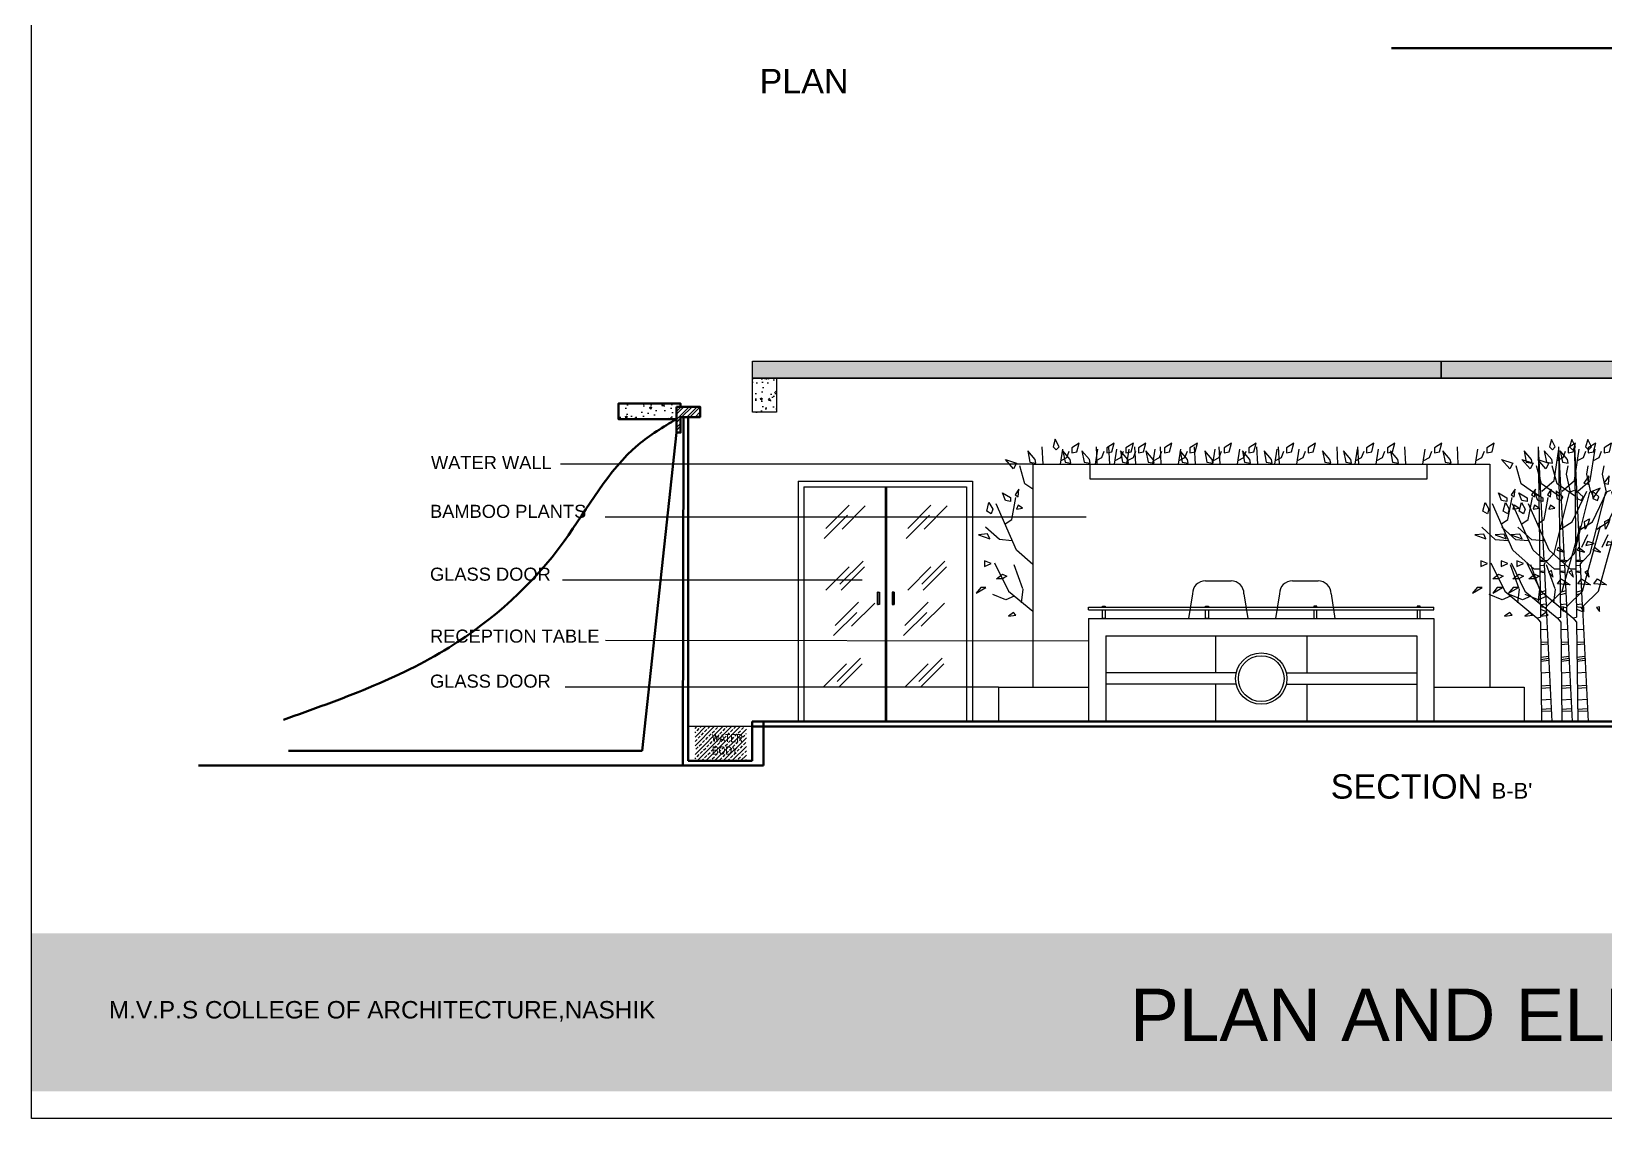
# Model space of a CAD drawing. Header units: millimetres. Extents: x 1521 to 3683, y 1649 to 3322.
# Drawn here: x 1699.04 to 1717.1, y 1649.44 to 1661.91 of the extents above; entities that cross this region are included whole.
import ezdxf

# ---------------------------------------------------------------- set-up
doc = ezdxf.new("R2010")
doc.units = ezdxf.units.MM
doc.header["$LTSCALE"] = 0.1
doc.layers.add('BRICKS', color=70, linetype='Continuous', lineweight=25)
doc.layers.add('WALL', color=7, linetype='Continuous', lineweight=50)
doc.layers.add('FURNITURE', color=34, linetype='Continuous')
doc.styles.add('style3', font='simplex.shx')
doc.styles.add('WORKING', font='ARIALN.TTF')
pattern_1 = [(50, (-55.9368, 93.5878), (0.23684007, -0.020720811), [0.024765, -0.272415]), (355, (-55.9368, 93.5878), (-0.045815674, 0.248373636), [0.019812, -0.217932]), (100.451, (-55.91706, 93.58608), (0.191025252, 0.227651694), [0.021047, -0.231517]), (46.1842, (-55.9368, 93.65385), (0.352402753, -0.054655026), [0.0371475, -0.4086225]), (96.6356, (-55.90743, 93.6493), (0.308625505, 0.321653223), [0.0315705, -0.3472755]), (351.184, (-55.9368, 93.65385), (0.30862599, 0.321652653), [0.029718, -0.326898]), (21, (-55.90378, 93.63734), (0.197099344, -0.132945174), [0.024765, -0.272415]), (326, (-55.90378, 93.63734), (0.080342637, 0.239444356), [0.019812, -0.217932]), (71.4514, (-55.88735, 93.62626), (0.277441438, 0.106499715), [0.021047, -0.231517]), (37.5, (-55.9368, 93.587806), (0.0040151842, 0.1099215505), [0, -0.2152904, 0, -0.221234, 0, -0.2187575]), (7.5, (-55.9368, 93.5878), (0.086865561, 0.130234747), [0, -0.1261364, 0, -0.2103374, 0, -0.0833755]), (327.5, (-56.01043, 93.58781), (0.1762677737, -0.0074473672), [0, -0.08255, 0, -0.257556, 0, -0.341757]), (317.5, (-56.04345, 93.5878), (0.192567936, 0.033054438), [0, -0.107315, 0, -0.1710436, 0, -0.242697])]

# ---------------------------------------------------------------- blocks, each defined once
blk = doc.blocks.new('A$C3F6A36EA')
h = blk.add_hatch(color=10)
h.set_gradient(color1=(22, 110, 12), color2=(129, 189, 10), tint=0.46)
h.paths.add_polyline_path([(-44.213, -3.153), (-3.313, -3.153), (-3.313, -4.965), (-44.213, -4.965)])
at = {"color": 0}
blk.add_lwpolyline([(-44.213, 22.5), (-3.313, 22.5), (-3.313, -5.276), (-44.213, -5.276)], close=True, dxfattribs=at)
at = {"insert": (-43.325, -3.928), "char_height": 0.2, "width": 22.63115, "attachment_point": 1}
blk.add_mtext('{\\f@Arial Unicode MS|b0|i0|c0|p34;\\C255;\\c16777215;M.V.P.S COLLEGE OF ARCHITECTURE,NASHIK}', dxfattribs=at)
blk = doc.blocks.new('A$C66BB428B')
at = {"color": 3}
for p, q in [((-4.425175, 28.764875), (-4.0531, -1.002575)), ((-4.425175, 28.764875), (-3.4365, 8.991275)), ((-1.6602, 22.873975), (-0.79755, 28.40375)), ((-0.078625, 26.92915), (0.3527, 28.0351)), ((-7.411375, 22.321), (-8.274075, 25.454525)), ((-1.0851, 26.376175), (-0.078625, 26.92915)), ((0.496475, 23.979925), (0.784025, 25.454525)), ((-4.24825, 20.109075), (-7.411375, 22.321)), ((-3.8169, 21.0307), (-1.6602, 22.873975)), ((1.215375, 20.846375), (0.496475, 23.979925)), ((-9.71185, 16.0539), (-8.99295, 19.92475)), ((-1.6602, 10.155475), (1.0716, 20.846375)), ((1.0716, 20.846375), (1.934275, 21.215025)), ((1.502925, 15.685275), (4.09095, 21.0307)), ((-8.8492, 10.70845), (-12.443675, 18.8188)), ((-11.86855, 12.551725), (-14.3128, 14.763625)), ((-10.8621, 15.3166), (-9.71185, 16.0539)), ((-0.509975, 14.394975), (1.502925, 15.685275)), ((-0.222425, 3.51975), (2.940725, 14.94795)), ((-9.71185, 12.3674), (-11.86855, 12.551725)), ((3.228275, 11.261425), (4.234725, 13.47335)), ((-12.731225, 8.49655), (-10.286975, 3.51975)), ((-5.110925, 7.3906), (-8.8492, 10.70845)), ((-4.125325, 8.96035), (-3.594375, 8.96035)), ((-4.125325, 8.803275), (-3.431025, 8.750925)), ((-3.594375, 8.96035), (-3.431025, 9.065075)), ((-3.264725, 8.90045), (-3.441325, 8.991025)), ((-3.431025, 8.750925), (-3.185975, 8.85565)), ((-3.397175, 8.2099), (-3.132275, 8.62875)), ((-2.885025, 8.855175), (-3.264725, 8.90045)), ((-3.123425, 8.62875), (-2.885025, 8.855175)), ((-2.8786, 8.868375), (-1.6602, 10.155475)), ((-7.759375, 3.94075), (-9.280525, 8.1279)), ((-4.104475, 7.3906), (-5.110925, 7.3906)), ((-4.16615, 8.070275), (-3.431025, 8.0179)), ((-4.125325, 6.9184), (-3.3085, 6.813675)), ((-4.084475, 7.127825), (-3.34935, 7.0231)), ((-3.39745, 8.210325), (-3.03955, 1.052475)), ((-10.718325, 2.045125), (-13.0188, 2.96675)), ((-10.286975, 3.51975), (-4.679575, -1.088425)), ((-7.9865, 1.49215), (-7.69895, 3.8884)), ((-4.084475, 3.35805), (-3.14515, 3.6722)), ((-4.043625, 2.939175), (-3.14515, 3.200975)), ((-2.906125, 0.93935), (-0.222425, 3.51975)), ((-9.260925, 2.650475), (-10.718325, 2.045125)), ((-4.084475, 1.211375), (-3.063475, 1.3161)), ((-4.084475, 0.844875), (-3.022625, 0.6878)), ((-4.043625, 0.37365), (-3.022625, 0.00715)), ((-3.04085, 1.03165), (-2.9275, 0.94865)), ((-3.0146, 0.553175), (-2.025175, -19.235125)), ((-3.00845, 0.554325), (-2.9275, 0.94865)), ((-4.67595, -1.0853), (-4.04455, -1.002275)), ((-4.65975, -1.10605), (-4.028375, -1.894725)), ((-4.04195, -1.8949), (-3.825175, -19.235125)), ((-4.01545, -5.344675), (-2.715575, -5.28515)), ((-3.969025, -3.08305), (-2.85485, -3.142575)), ((-4.01545, -5.761275), (-2.715575, -5.64225)), ((-3.969025, -8.379975), (-2.5763, -8.141925)), ((-3.9226, -7.963375), (-2.622725, -7.844325)), ((-3.9226, -8.67755), (-2.622725, -8.499025)), ((-3.876175, -10.7011), (-2.437025, -10.641575)), ((-3.9226, -13.022225), (-2.344175, -12.9032)), ((-3.9226, -13.438825), (-2.29775, -13.3198)), ((-3.876175, -15.462375), (-2.2049, -15.34335)), ((-3.82975, -17.0693), (-2.2049, -16.950275)), ((-3.82975, -17.4264), (-2.065625, -17.3669)), ((-3.825175, -19.235125), (-2.025175, -19.235125))]:
    blk.add_line(p, q, dxfattribs=at)
for points in [[(-6.911825, 28.08775), (-6.5206, 26.0815), (-5.4773, 25.9143), (-5.6077, 26.58305)], [(-2.086575, 30.094025), (-2.4778, 28.756525), (-1.956175, 28.25495), (-1.434525, 28.756525)], [(0.782475, 28.589325), (0.782475, 27.753375), (1.695375, 27.920575), (2.0866, 29.425275)], [(-8.868, 25.9143), (-9.38965, 24.911175), (-10.8242, 26.58305)], [(3.52115, 22.403325), (4.303625, 22.23615), (4.434025, 23.74085)], [(-9.9113, 19.22675), (-10.8242, 19.393925), (-11.345825, 20.73145), (-9.9113, 19.8955)], [(-9.128825, 20.39705), (-8.607175, 20.0627), (-8.476775, 21.4002)], [(-1.3041, 21.065825), (-1.1737, 19.7283), (-0.391225, 19.393925), (-0.1304, 20.0627)], [(4.825275, 20.898625), (5.2165, 19.8955), (6.3902, 21.5674)], [(-13.302025, 17.053275), (-14.0845, 17.55485), (-13.69325, 19.05955), (-13.0412, 17.889225)], [(-8.607175, 18.557975), (-8.868, 17.889225), (-7.824725, 18.056425)], [(3.78195, 14.37825), (3.65155, 15.715775), (4.564425, 16.21735), (4.303625, 15.381375)], [(-13.56285, 12.706375), (-13.954075, 13.5423), (-15.519025, 13.375125)], [(-0.912875, 11.20165), (-1.1737, 10.7001), (0.130425, 10.365725)], [(4.1732, 12.2048), (3.912375, 11.536025), (5.346925, 11.870425)], [(-13.302025, 8.35945), (-14.475725, 8.861025), (-14.475725, 7.857875)], [(-12.389125, 5.684425), (-11.345825, 6.520375), (-10.56335, 6.185975), (-11.345825, 5.684425)], [(-2.086575, 7.189125), (-2.608225, 6.85475), (-1.82575, 6.0188)], [(-1.043275, 4.848475), (-0.391225, 5.684425), (1.173725, 4.681275)], [(-14.2149, 4.1797), (-15.127775, 4.1797), (-15.91025, 3.176575)], [(0, 0.835925), (-0.521625, 0.66875), (0, 0)], [(-8.998425, -0.668775), (-9.38965, -0.1672), (-10.30255, -0.83595)]]:
    blk.add_lwpolyline(points, close=True, dxfattribs=at)

msp = doc.modelspace()

# ---------------------------------------------------------------- hatches: boundary and pattern name
h = msp.add_hatch()
h.set_pattern_fill('AR-CONC', color=256, scale=0.0013, style=0)
h.set_pattern_definition(pattern_1)
h.paths.add_polyline_path([(1707.3113, 1658.1309), (1715.2162, 1658.1309), (1715.2162, 1657.934), (1707.3113, 1657.934)])
h = msp.add_hatch()
h.set_pattern_fill('AR-CONC', color=256, scale=0.0013, style=0)
h.set_pattern_definition(pattern_1)
h.paths.add_polyline_path([(1715.2162, 1658.1309), (1722.6044, 1658.1309), (1722.6044, 1657.934), (1715.2162, 1657.934)])
h = msp.add_hatch()
h.set_pattern_fill('AR-CONC', color=256, scale=0.0013, style=0)
h.set_pattern_definition(pattern_1)
h.paths.add_polyline_path([(1707.3113, 1657.934), (1707.5885, 1657.934), (1707.5885, 1657.5437), (1707.3113, 1657.5437)])
h = msp.add_hatch()
h.set_pattern_fill('AR-CONC', color=256, scale=0.0013, style=0)
h.set_pattern_definition([(50, (-3.29906, -0.13573), (0.23684007, -0.020720811), [0.024765, -0.272415]), (355, (-3.29906, -0.13573), (-0.045815674, 0.248373636), [0.019812, -0.217932]), (100.451, (-3.27933, -0.13745), (0.191025252, 0.227651694), [0.021047, -0.231517]), (46.1842, (-3.29906, -0.0697), (0.352402753, -0.054655026), [0.0371475, -0.4086225]), (96.6356, (-3.2697, -0.07424), (0.308625505, 0.321653223), [0.0315705, -0.3472755]), (351.184, (-3.29906, -0.0697), (0.30862599, 0.321652653), [0.029718, -0.326898]), (21, (-3.26604, -0.0862), (0.197099344, -0.132945174), [0.024765, -0.272415]), (326, (-3.26604, -0.0862), (0.080342637, 0.239444356), [0.019812, -0.217932]), (71.4514, (-3.24962, -0.09728), (0.277441438, 0.106499715), [0.021047, -0.231517]), (37.5, (-3.29906, -0.13573), (0.0040151842, 0.1099215505), [0, -0.2152904, 0, -0.221234, 0, -0.2187575]), (7.5, (-3.29906, -0.13573), (0.086865561, 0.130234747), [0, -0.1261364, 0, -0.2103374, 0, -0.0833755]), (327.5, (-3.3727, -0.13573), (0.1762677737, -0.0074473672), [0, -0.08255, 0, -0.257556, 0, -0.341757]), (317.5, (-3.40572, -0.13573), (0.192567936, 0.033054438), [0, -0.107315, 0, -0.1710436, 0, -0.242697])])
edge = h.paths.add_edge_path()
edge.add_line((1706.4399, 1657.4667), (1705.7744, 1657.4667))
edge.add_line((1705.7744, 1657.4667), (1705.7744, 1657.6437))
edge.add_line((1705.7744, 1657.6437), (1706.4875, 1657.6437))
edge.add_line((1706.4875, 1657.6437), (1706.4875, 1657.6077))
h = msp.add_hatch()
h.set_pattern_fill('STEEL', color=256, scale=0.020676, style=0)
h.set_pattern_definition([(45, (-3.29906, -0.13573), (-0.0464185847, 0.0464185847), []), (45, (-3.29906, -0.102904), (-0.0464185847, 0.0464185847), [])])
h.paths.add_polyline_path([(1706.4399, 1657.6077), (1706.7119, 1657.6077), (1706.7119, 1657.4892), (1706.4875, 1657.4888), (1706.4875, 1657.3116), (1706.4399, 1657.3116)])
at = {"layer": 'BRICKS'}
h = msp.add_hatch(dxfattribs=at)
h.set_pattern_fill('ANSI33', color=4, scale=0.28125, style=0)
h.set_pattern_definition([(45, (1561.982984, 1614.550836), (-0.049718446, 0.049718446), []), (45, (1562.0327, 1614.550836), (-0.049718446, 0.049718446), [0.03515625, -0.017578125])])
h.paths.add_polyline_path([(1707.2422, 1653.5436), (1707.2422, 1653.9373), (1706.6536, 1653.9373), (1706.6536, 1653.5436)])
h.paths.add_polyline_path([(1706.7579, 1653.8661), (1707.1899, 1653.8661), (1707.1899, 1653.5989), (1706.7579, 1653.5989)], flags=24)

# ---------------------------------------------------------------- linework, layer by layer
for p, q in [((1707.3113, 1658.1309), (1722.6044, 1658.1309)), ((1707.3113, 1657.934), (1722.6044, 1657.934)), ((1710.528, 1656.9497), (1715.7731, 1656.9497)), ((1710.528, 1656.9497), (1710.528, 1654.3903)), ((1715.7731, 1656.9497), (1715.7731, 1654.3903)), ((1707.8362, 1656.7528), (1709.8358, 1656.7528)), ((1707.8362, 1656.7528), (1707.8362, 1653.9965)), ((1707.9018, 1656.6872), (1709.7702, 1656.6872)), ((1707.9018, 1656.6872), (1707.9018, 1653.9965)), ((1708.836, 1656.6872), (1708.836, 1653.9965)), ((1708.8497, 1656.6872), (1708.8497, 1653.9965)), ((1709.7702, 1656.6872), (1709.7702, 1653.9965)), ((1709.8358, 1656.7528), (1709.8358, 1653.9965)), ((1711.1688, 1655.309), (1715.1323, 1655.309)), ((1711.1688, 1655.2762), (1711.1688, 1655.309)), ((1711.1688, 1655.2762), (1715.1323, 1655.2762)), ((1715.1323, 1655.2762), (1715.1323, 1655.309)), ((1711.1688, 1655.1778), (1715.1323, 1655.1778)), ((1711.1688, 1655.1778), (1711.1688, 1653.9965)), ((1715.1323, 1655.1778), (1715.1323, 1653.9965)), ((1711.3657, 1654.9809), (1714.9354, 1654.9809)), ((1711.3657, 1654.9809), (1711.3657, 1653.9965)), ((1712.6255, 1654.9809), (1712.6255, 1654.5544)), ((1713.6755, 1654.9809), (1713.6755, 1654.5544)), ((1714.9354, 1654.9809), (1714.9354, 1653.9965)), ((1712.8626, 1654.5544), (1711.3657, 1654.5544)), ((1713.4385, 1654.5544), (1714.9354, 1654.5544)), ((1710.1342, 1654.3903), (1711.1688, 1654.3903)), ((1710.1342, 1654.3903), (1710.1342, 1653.9965)), ((1712.8626, 1654.4231), (1711.3657, 1654.4231)), ((1712.6255, 1654.4231), (1712.6255, 1653.9965)), ((1713.4385, 1654.4231), (1714.9354, 1654.4231)), ((1713.6755, 1654.4231), (1713.6755, 1653.9965)), ((1715.1323, 1654.3903), (1716.1669, 1654.3903)), ((1716.1669, 1654.3903), (1716.1669, 1653.9965)), ((1707.3095, 1653.9965), (1722.9981, 1653.9965)), ((1710.6736, 1653.9965), (1710.7918, 1653.9965))]:
    msp.add_line(p, q)
at = {"color": 3}
for p, q in [((1710.6343, 1657.1465), (1710.6441, 1656.9497)), ((1710.8453, 1656.9497), (1710.8723, 1657.1228)), ((1710.8535, 1656.9898), (1710.9195, 1657.0261)), ((1710.9195, 1657.0261), (1710.9478, 1657.0986)), ((1711.2475, 1656.9497), (1711.2745, 1657.1228)), ((1711.2556, 1656.9898), (1711.3217, 1657.0261)), ((1711.2559, 1657.1465), (1711.2657, 1656.9497)), ((1711.3217, 1657.0261), (1711.35, 1657.0986)), ((1711.3986, 1657.1465), (1711.4085, 1656.9497)), ((1711.4669, 1656.9497), (1711.4939, 1657.1228)), ((1711.4751, 1656.9898), (1711.5411, 1657.0261)), ((1711.5411, 1657.0261), (1711.5694, 1657.0986)), ((1711.6097, 1656.9497), (1711.6367, 1657.1228)), ((1711.6178, 1656.9898), (1711.6839, 1657.0261)), ((1711.6839, 1657.0261), (1711.7122, 1657.0986)), ((1711.6972, 1657.1465), (1711.707, 1656.9497)), ((1711.9082, 1656.9497), (1711.9353, 1657.1228)), ((1711.9164, 1656.9898), (1711.9824, 1657.0261)), ((1711.9824, 1657.0261), (1712.0107, 1657.0986)), ((1711.99, 1657.1465), (1711.9999, 1656.9497)), ((1712.2011, 1656.9497), (1712.2281, 1657.1228)), ((1712.2092, 1656.9898), (1712.2753, 1657.0261)), ((1712.2753, 1657.0261), (1712.3036, 1657.0986)), ((1712.3824, 1657.1465), (1712.3923, 1656.9497)), ((1712.5935, 1656.9497), (1712.6205, 1657.1228)), ((1712.6016, 1656.9898), (1712.6677, 1657.0261)), ((1712.6655, 1657.1465), (1712.6753, 1656.9497)), ((1712.6677, 1657.0261), (1712.696, 1657.0986)), ((1712.8765, 1656.9497), (1712.9035, 1657.1228)), ((1712.8847, 1656.9898), (1712.9507, 1657.0261)), ((1712.9507, 1657.0261), (1712.979, 1657.0986)), ((1713.097, 1657.1465), (1713.1069, 1656.9497)), ((1713.3081, 1656.9497), (1713.3351, 1657.1228)), ((1713.3162, 1656.9898), (1713.3823, 1657.0261)), ((1713.3466, 1657.1465), (1713.3565, 1656.9497)), ((1713.3823, 1657.0261), (1713.4106, 1657.0986)), ((1713.5577, 1656.9497), (1713.5847, 1657.1228)), ((1713.5658, 1656.9898), (1713.6319, 1657.0261)), ((1713.6319, 1657.0261), (1713.6602, 1657.0986)), ((1714.0172, 1657.1465), (1714.027, 1656.9497)), ((1714.2282, 1656.9497), (1714.2552, 1657.1228)), ((1714.2364, 1656.9898), (1714.3024, 1657.0261)), ((1714.257, 1657.1465), (1714.2668, 1656.9497)), ((1714.3024, 1657.0261), (1714.3307, 1657.0986)), ((1714.4681, 1656.9497), (1714.4951, 1657.1228)), ((1714.4762, 1656.9898), (1714.5422, 1657.0261)), ((1714.5422, 1657.0261), (1714.5706, 1657.0986)), ((1714.7954, 1657.1465), (1714.8052, 1656.9497)), ((1715.0064, 1656.9497), (1715.0335, 1657.1228)), ((1715.0146, 1656.9898), (1715.0806, 1657.0261)), ((1715.0806, 1657.0261), (1715.1089, 1657.0986)), ((1715.3974, 1657.1465), (1715.4073, 1656.9497)), ((1715.6085, 1656.9497), (1715.6355, 1657.1228)), ((1715.6166, 1656.9898), (1715.6827, 1657.0261)), ((1715.6827, 1657.0261), (1715.711, 1657.0986)), ((1710.4383, 1656.7237), (1710.3817, 1656.9293)), ((1710.528, 1656.6609), (1710.4383, 1656.7237)), ((1710.3439, 1655.9616), (1710.108, 1656.4938)), ((1710.2873, 1656.3124), (1710.3345, 1656.5664)), ((1710.2118, 1656.264), (1710.2873, 1656.3124)), ((1710.1458, 1656.0826), (1709.9854, 1656.2277)), ((1710.2873, 1656.0705), (1710.1458, 1656.0826)), ((1710.528, 1655.7982), (1710.3439, 1655.9616)), ((1710.0892, 1655.8164), (1710.2496, 1655.4898)), ((1710.4155, 1655.5175), (1710.3156, 1655.7922)), ((1710.2213, 1655.3931), (1710.0703, 1655.4535)), ((1710.3169, 1655.4328), (1710.2213, 1655.3931)), ((1710.2496, 1655.4898), (1710.528, 1655.261)), ((1710.4005, 1655.3568), (1710.4194, 1655.514))]:
    msp.add_line(p, q, dxfattribs=at)
at = {"color": 9}
for p, q in [((1710.528, 1656.9497), (1705.1106, 1656.9497)), ((1711.1419, 1656.3411), (1705.623, 1656.3411)), ((1708.1365, 1656.0969), (1708.4032, 1656.3633)), ((1708.1543, 1656.2123), (1708.4209, 1656.4787)), ((1708.3409, 1656.2035), (1708.6076, 1656.4698)), ((1709.0765, 1656.0969), (1709.3432, 1656.3633)), ((1709.0943, 1656.2123), (1709.3609, 1656.4787)), ((1709.2809, 1656.2035), (1709.5476, 1656.4698)), ((1708.1543, 1655.5048), (1708.4209, 1655.7711)), ((1708.3143, 1655.5704), (1708.5809, 1655.8367)), ((1708.3321, 1655.5048), (1708.5987, 1655.7711)), ((1709.0943, 1655.5048), (1709.3609, 1655.7711)), ((1709.2543, 1655.5704), (1709.5209, 1655.8367)), ((1709.2721, 1655.5048), (1709.5387, 1655.7711)), ((1708.5725, 1655.6192), (1705.1333, 1655.6192)), ((1708.244, 1654.9825), (1708.5107, 1655.2488)), ((1708.2618, 1655.0979), (1708.5284, 1655.3642)), ((1708.4484, 1655.089), (1708.7151, 1655.3554)), ((1709.0448, 1654.9825), (1709.3115, 1655.2488)), ((1709.0626, 1655.0979), (1709.3293, 1655.3642)), ((1709.2493, 1655.089), (1709.5159, 1655.3554)), ((1711.1688, 1654.9198), (1705.6267, 1654.9241)), ((1708.2851, 1654.4559), (1708.5517, 1654.7223)), ((1709.2226, 1654.4559), (1709.4893, 1654.7223)), ((1708.1251, 1654.3903), (1708.3917, 1654.6566)), ((1708.3028, 1654.3903), (1708.5695, 1654.6566)), ((1709.0626, 1654.3903), (1709.3293, 1654.6566)), ((1709.2404, 1654.3903), (1709.507, 1654.6566)), ((1710.1342, 1654.3903), (1705.1643, 1654.3903))]:
    msp.add_line(p, q, dxfattribs=at)
for points in [[(1707.3113, 1658.1309), (1715.2162, 1658.1309), (1715.2162, 1657.934), (1707.3113, 1657.934)], [(1715.2162, 1658.1309), (1722.6044, 1658.1309), (1722.6044, 1657.934), (1715.2162, 1657.934)], [(1707.3113, 1657.934), (1707.5885, 1657.934), (1707.5885, 1657.5437), (1707.3113, 1657.5437)], [(1708.7565, 1655.4804), (1708.7482, 1655.4804), (1708.7482, 1655.3384), (1708.7565, 1655.3384)], [(1708.7482, 1655.4804), (1708.7703, 1655.4804), (1708.7703, 1655.3381), (1708.7482, 1655.3381)], [(1708.9375, 1655.4804), (1708.9154, 1655.4804), (1708.9154, 1655.3381), (1708.9375, 1655.3381)], [(1708.9292, 1655.4804), (1708.9375, 1655.4804), (1708.9375, 1655.3384), (1708.9292, 1655.3384)]]:
    msp.add_lwpolyline(points, close=True)
at = {"color": 10}
msp.add_lwpolyline([(1706.4875, 1657.4888), (1706.4875, 1657.4667)], dxfattribs=at)
at = {"color": 3}
for points in [[(1710.7877, 1657.2338), (1710.7621, 1657.146), (1710.7963, 1657.1131), (1710.8305, 1657.146)], [(1710.4711, 1657.1021), (1710.4967, 1656.9704), (1710.5652, 1656.9595), (1710.5567, 1657.0034)], [(1710.8733, 1657.1021), (1710.8989, 1656.9704), (1710.9674, 1656.9595), (1710.9588, 1657.0034)], [(1710.976, 1657.135), (1710.976, 1657.0802), (1711.0359, 1657.0911), (1711.0616, 1657.1899)], [(1711.0927, 1657.1021), (1711.1183, 1656.9704), (1711.1868, 1656.9595), (1711.1783, 1657.0034)], [(1711.3782, 1657.135), (1711.3782, 1657.0802), (1711.4381, 1657.0911), (1711.4638, 1657.1899)], [(1711.534, 1657.1021), (1711.5597, 1656.9704), (1711.6282, 1656.9595), (1711.6196, 1657.0034)], [(1711.5976, 1657.135), (1711.5976, 1657.0802), (1711.6575, 1657.0911), (1711.6832, 1657.1899)], [(1711.7404, 1657.135), (1711.7404, 1657.0802), (1711.8003, 1657.0911), (1711.826, 1657.1899)], [(1711.8268, 1657.1021), (1711.8525, 1656.9704), (1711.921, 1656.9595), (1711.9124, 1657.0034)], [(1712.039, 1657.135), (1712.039, 1657.0802), (1712.0989, 1657.0911), (1712.1245, 1657.1899)], [(1712.2192, 1657.1021), (1712.2449, 1656.9704), (1712.3134, 1656.9595), (1712.3048, 1657.0034)], [(1712.3318, 1657.135), (1712.3318, 1657.0802), (1712.3917, 1657.0911), (1712.4174, 1657.1899)], [(1712.5023, 1657.1021), (1712.528, 1656.9704), (1712.5964, 1656.9595), (1712.5879, 1657.0034)], [(1712.7242, 1657.135), (1712.7242, 1657.0802), (1712.7841, 1657.0911), (1712.8098, 1657.1899)], [(1712.9338, 1657.1021), (1712.9595, 1656.9704), (1713.028, 1656.9595), (1713.0194, 1657.0034)], [(1713.0072, 1657.135), (1713.0072, 1657.0802), (1713.0671, 1657.0911), (1713.0928, 1657.1899)], [(1713.1834, 1657.1021), (1713.2091, 1656.9704), (1713.2776, 1656.9595), (1713.269, 1657.0034)], [(1713.4388, 1657.135), (1713.4388, 1657.0802), (1713.4987, 1657.0911), (1713.5244, 1657.1899)], [(1713.6884, 1657.135), (1713.6884, 1657.0802), (1713.7483, 1657.0911), (1713.774, 1657.1899)], [(1713.854, 1657.1021), (1713.8797, 1656.9704), (1713.9481, 1656.9595), (1713.9396, 1657.0034)], [(1714.0938, 1657.1021), (1714.1195, 1656.9704), (1714.188, 1656.9595), (1714.1794, 1657.0034)], [(1714.3589, 1657.135), (1714.3589, 1657.0802), (1714.4188, 1657.0911), (1714.4445, 1657.1899)], [(1714.5988, 1657.135), (1714.5988, 1657.0802), (1714.6587, 1657.0911), (1714.6843, 1657.1899)], [(1714.6322, 1657.1021), (1714.6579, 1656.9704), (1714.7264, 1656.9595), (1714.7178, 1657.0034)], [(1715.1371, 1657.135), (1715.1371, 1657.0802), (1715.1971, 1657.0911), (1715.2227, 1657.1899)], [(1715.2342, 1657.1021), (1715.2599, 1656.9704), (1715.3284, 1656.9595), (1715.3198, 1657.0034)], [(1715.7392, 1657.135), (1715.7392, 1657.0802), (1715.7991, 1657.0911), (1715.8248, 1657.1899)], [(1710.3427, 1656.9595), (1710.3085, 1656.8936), (1710.2143, 1657.0034)], [(1710.3256, 1656.5974), (1710.3598, 1656.5755), (1710.3684, 1656.6632)], [(1710.0517, 1656.378), (1710.0004, 1656.4109), (1710.026, 1656.5096), (1710.0688, 1656.4328)], [(1710.2742, 1656.5206), (1710.2143, 1656.5316), (1710.1801, 1656.6193), (1710.2742, 1656.5645)], [(1710.3598, 1656.4767), (1710.3427, 1656.4328), (1710.4112, 1656.4438)], [(1710.0346, 1656.0927), (1710.0089, 1656.1476), (1709.9062, 1656.1366)], [(1710.0517, 1655.8074), (1709.9747, 1655.8403), (1709.9747, 1655.7745)], [(1710.1116, 1655.6319), (1710.1801, 1655.6867), (1710.2314, 1655.6648), (1710.1801, 1655.6319)], [(1709.9918, 1655.5331), (1709.9319, 1655.5331), (1709.8806, 1655.4673)], [(1710.3341, 1655.215), (1710.3085, 1655.2479), (1710.2486, 1655.204)]]:
    msp.add_lwpolyline(points, close=True, dxfattribs=at)
at = {"color": 0}
msp.add_lwpolyline([(1711.1868, 1656.9497), (1715.0492, 1656.9497), (1715.0492, 1656.7777), (1711.1868, 1656.7777)], close=True, dxfattribs=at)
for points in [[(1711.3282, 1655.309), (1711.3282, 1655.3213), (1711.3611, 1655.3213), (1711.3611, 1655.309)], [(1711.3611, 1655.2762), (1711.3611, 1655.1778), (1711.3282, 1655.1778), (1711.3282, 1655.2762)], [(1712.5124, 1655.309), (1712.5124, 1655.3213), (1712.5452, 1655.3213), (1712.5452, 1655.309)], [(1712.5452, 1655.2762), (1712.5452, 1655.1778), (1712.5124, 1655.1778), (1712.5124, 1655.2762)], [(1713.7887, 1655.309), (1713.7887, 1655.3213), (1713.7558, 1655.3213), (1713.7558, 1655.309)], [(1713.7558, 1655.2762), (1713.7558, 1655.1778), (1713.7887, 1655.1778), (1713.7887, 1655.2762)], [(1714.9729, 1655.309), (1714.9729, 1655.3213), (1714.94, 1655.3213), (1714.94, 1655.309)], [(1714.94, 1655.2762), (1714.94, 1655.1778), (1714.9729, 1655.1778), (1714.9729, 1655.2762)]]:
    msp.add_lwpolyline(points)
for radius in [0.2953, 0.2625]:
    msp.add_circle((1713.1505, 1654.4887), radius)
at = {"layer": 'BRICKS', "color": 4}
msp.add_line((1707.3095, 1653.9403), (1706.5748, 1653.9403), dxfattribs=at)
at = {"layer": 'FURNITURE'}
for p, q in [((1712.5099, 1655.6106), (1712.8037, 1655.6106)), ((1713.5086, 1655.6106), (1713.8024, 1655.6106)), ((1712.3609, 1655.4616), (1712.3164, 1655.1778)), ((1712.9527, 1655.4616), (1712.9972, 1655.1778)), ((1713.3596, 1655.4616), (1713.3151, 1655.1778)), ((1713.9513, 1655.4616), (1713.9959, 1655.1778))]:
    msp.add_line(p, q, dxfattribs=at)
for centre, start, end in [((1712.5099, 1655.4616), 90, 180), ((1712.8037, 1655.4616), 0, 90), ((1713.5086, 1655.4616), 90, 180), ((1713.8024, 1655.4616), 0, 90)]:
    msp.add_arc(centre, 0.149, start, end, dxfattribs=at)
at = {"layer": 'WALL'}
for p, q in [((1714.6472, 1661.7232), (1722.8225, 1661.7232)), ((1706.4875, 1657.4031), (1706.4875, 1657.4873)), ((1706.4875, 1657.4873), (1706.5212, 1657.4873)), ((1706.5212, 1657.4031), (1706.5144, 1653.4903)), ((1706.5212, 1657.4875), (1706.5212, 1657.4031)), ((1706.5748, 1657.2154), (1706.5748, 1657.4875)), ((1706.5748, 1657.4334), (1706.5748, 1653.5465)), ((1706.0461, 1653.659), (1706.4399, 1657.3116)), ((1707.3095, 1653.9965), (1718.5696, 1653.9965)), ((1707.3095, 1653.9965), (1707.3095, 1653.5465)), ((1707.4379, 1653.9965), (1707.4379, 1653.4903)), ((1707.3095, 1653.9403), (1723.0045, 1653.9403)), ((1701.9873, 1653.659), (1706.0461, 1653.659)), ((1700.9575, 1653.4903), (1707.2354, 1653.4903)), ((1706.5748, 1653.5465), (1707.3095, 1653.5465)), ((1706.6638, 1653.4903), (1707.4379, 1653.4903))]:
    msp.add_line(p, q, dxfattribs=at)
for points in [[(1706.4399, 1657.4667), (1705.7744, 1657.4667), (1705.7744, 1657.6437), (1706.4875, 1657.6437), (1706.4875, 1657.6077)], [(1706.4399, 1657.6077), (1706.7119, 1657.6077), (1706.7119, 1657.4892), (1706.4875, 1657.4888), (1706.4875, 1657.3116), (1706.4399, 1657.3116), (1706.4399, 1657.6077)]]:
    msp.add_lwpolyline(points, dxfattribs=at)
msp.add_spline([(1701.9298, 1654.0162), (1703.8311, 1654.846), (1705.1509, 1656.0638), (1706.0017, 1657.1712), (1706.4399, 1657.4667)], degree=3, dxfattribs=at)

# ---------------------------------------------------------------- block references
at = {"color": 0}
msp.add_blockref('A$C3F6A36EA', (1743.252, 1654.7171), dxfattribs=at)
at = {"color": 3, "xscale": 0.0656249999998977, "yscale": 0.0656249999998977, "zscale": 0.065625}
for p in [(1716.6195, 1655.2588), (1716.8524, 1655.2588), (1717.0339, 1655.2588)]:
    msp.add_blockref('A$C66BB428B', p, dxfattribs=at)

# ---------------------------------------------------------------- texts
at = {"ltscale": 0.2, "char_height": 0.091816, "attachment_point": 1, "style": 'WORKING'}
for s, insert, width in [('{\\f@Arial Unicode MS|b0|i0|c0|p34;\\H3.05x;PLAN\\P\\pi0.8625;\\H0.3279x;   }', (1707.3937, 1661.4841), 2.429084), ('\\pi0.6898;{\\f@Arial Unicode MS|b0|i0|c0|p34;\\H1.634x;WATER WALL\\H0.6121x;\\P\\pi0.8625;   }', (1702.9333, 1657.0425), 2.429084), ('{\\f@Arial Unicode MS|b0|i0|c0|p34;\\H1.634x;BAMBOO PLANTS\\H0.6121x;\\P\\pi0.8625;   }', (1703.6123, 1656.4828), 2.429084), ('{\\f@Arial Unicode MS|b0|i0|c0|p34;\\H1.634x;GLASS DOOR\\H0.6121x;\\P\\pi0.8625;   }', (1703.6123, 1655.7615), 2.429084), ('{\\f@Arial Unicode MS|b0|i0|c0|p34;\\H1.634x;RECEPTION TABLE\\H0.6121x;\\P\\pi0.8625;   }', (1703.6123, 1655.0511), 2.429084), ('{\\f@Arial Unicode MS|b0|i0|c0|p34;\\H1.634x;GLASS DOOR\\H0.6121x;\\P\\pi0.8625;   }', (1703.6123, 1654.5344), 2.429084), ("{\\f@Arial Unicode MS|b0|i0|c0|p34;\\H3.05x;SECTION \\H0.6428x;B-B'\\H1.556x;\\P\\pi0.8625;\\H0.3279x;   }", (1713.9476, 1653.3915), 3.050361)]:
    msp.add_mtext(s, dxfattribs=dict(at, insert=insert, width=width))
at = {"insert": (1711.6456, 1650.9306), "char_height": 0.6, "width": 22.631153, "attachment_point": 1}
msp.add_mtext('{\\f@Arial Unicode MS|b0|i0|c0|p34;\\C255;\\c16777215;PLAN AND ELEVATION,SECTION}', dxfattribs=at)
at = {"layer": 'BRICKS', "insert": (1706.8464, 1653.8479), "char_height": 0.084375, "width": 0.445934, "attachment_point": 1, "style": 'style3'}
msp.add_mtext('{\\C6;WATER BODY}', dxfattribs=at)

doc.saveas('drawing.dxf')
